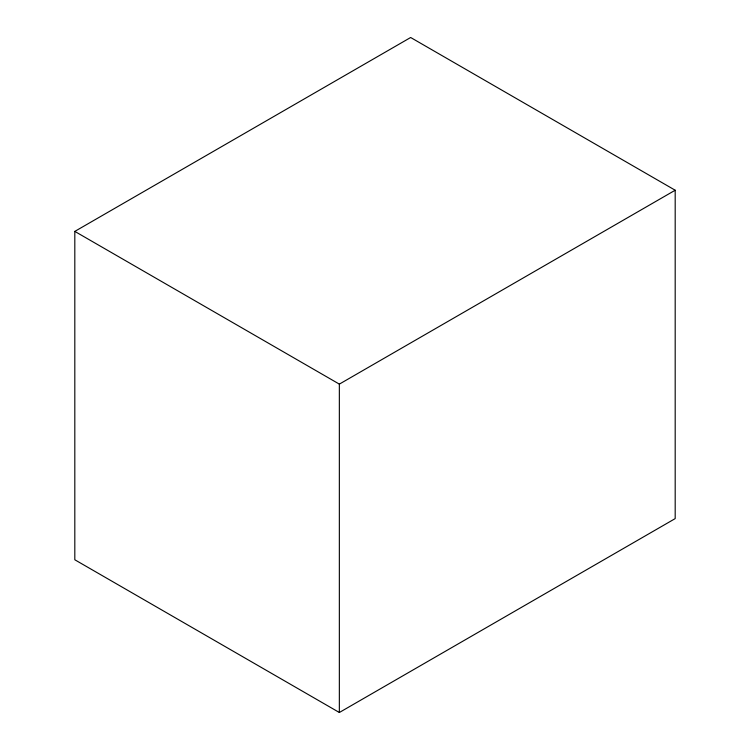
<?xml version="1.0" encoding="UTF-8"?>
<svg xmlns="http://www.w3.org/2000/svg" width="750" height="750" viewBox="0 0 750 750"><rect width="100%" height="100%" fill="white"/><g stroke="black" fill="none" stroke-linecap="round" stroke-linejoin="round"><path stroke-width="1.12" d="M74.812 231.394L410.653 37.5L675.188 190.228L675.188 518.606L339.347 712.5L74.812 559.772L74.812 231.394L339.347 384.122L675.188 190.228M339.347 384.122L339.347 712.5"/></g></svg>
